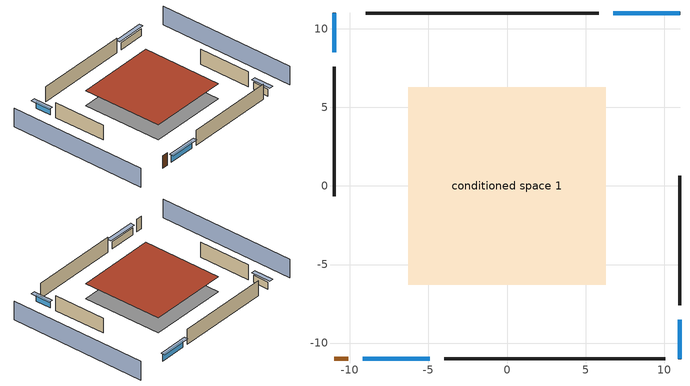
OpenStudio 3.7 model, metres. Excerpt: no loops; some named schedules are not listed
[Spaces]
conditioned space 1
 floor outside (Floor1 construction): -6.28,-6.28 -6.28,6.28 6.28,6.28 6.28,-6.28 z0.61
 wall outside (Wall1 construction): 5.83,11.01 -9,11.01 z0.61:3.05
 wall outside (Wall2 construction): 11.01,-7.59 11.01,0.65 z0.61:3.05
 wall outside (Wall3 construction): -3.98,-11.01 10.08,-11.01 z0.61:3.05
 wall outside (Wall4 construction): -11.01,7.59 -11.01,-0.65 z0.61:3.05
 wall outside (AdiabaticWallConstruction): 11.01,11.01 6.75,11.01 / -9.17,-11.01 -4.91,-11.01 z0.61:1.77; 11.01,-11.01 11.01,-8.52 / -11.01,11.01 -11.01,8.52 z0.61:1.71
 wall outside (AdiabaticWallConstruction 1): -11.01,-11.01 -10.1,-11.01 z0.61:2.64
 window (WindowConstruction): 11.01,11.01 6.75,11.01 z0.61:1.77
 window (WindowConstruction 1): 11.01,-11.01 11.01,-8.52 z0.61:1.71
 window (WindowConstruction 2): -9.17,-11.01 -4.91,-11.01 z0.61:1.77
 window (WindowConstruction 3): -11.01,11.01 -11.01,8.52 z0.61:1.71
 door (Door): -11.01,-11.01 -10.1,-11.01 z0.61:2.64
 roof outside (Roof1 construction): -6.28,6.28 -6.28,-6.28 6.28,-6.28 6.28,6.28 z3.05
shading: -15.59,11.01 -15.59,-11.01 / 15.59,-11.01 15.59,11.01 z0:3.05; 6.45,11.01 11.32,11.01 11.32,11.62 6.45,11.62 z2.07; 11.01,-8.21 11.01,-11.32 11.62,-11.32 11.62,-8.21 z2.01; -4.61,-11.01 -9.48,-11.01 -9.48,-11.62 -4.61,-11.62 z2.07; -11.01,8.21 -11.01,11.32 -11.62,11.32 -11.62,8.21 z2.01
[Site]
Tallahassee Regional Ap  Isis_FL_USA: Latitude {deg}=30.38; Longitude {deg}=-84.37; Time Zone {hr}=-5; Elevation {m}=21; Terrain=Suburbs
[Site:GroundTemperature:Shallow]
16.3547, 15.0593, 14.9556, 15.5703, 18.038, 20.4943, 22.6237, 23.9727, 24.0873, 22.9901, 20.915, 18.5341
[Site:WaterMainsTemperature]
Calculation Method=Schedule; Temperature Schedule=mains temperature schedule
[Building]
Building 1
[Material] Roughness=Rough
Name | Thickness {m} | Conductivity {W/m-K} | Density {kg/m3} | Specific Heat {J/kg-K} | Thermal Absorptance | Solar Absorptance | Visible Absorptance
metal surfacing | 0.000508 | 50.0403 | 7801.74 | 460.57 | 0.9 | 0.9 | 0.9
roof rigid ins | 0.103632 | 0.029427 | 32.04 | 1214.23 | 0.9 | 0.7 | 0.7
osb sheathing 0.75 in. | 0.01905 | 0.115458 | 512.64 | 1214.23 | 0.9 | 0.7 | 0.7
roof stud and cavity | 0.2032 | 0.156987 | 78.34581 | 1123.46 | 0.9 | 0.7 | 0.7
gypsum board | 0.0127 | 0.160291 | 801 | 837.4 | 0.9 | 0.6 | 0.6
stucco | 0.0254 | 0.649125 | 1281.6 | 879.27 | 0.9 | 0.5 | 0.5
osb sheathing 0.5 in. | 0.0127 | 0.115458 | 512.64 | 1214.23 | 0.9 | 0.7 | 0.7
wall stud and cavity | 0.1397 | 0.0952874 | 139.0536 | 1170.24 | 0.9 | 0.7 | 0.7
floor stud and cavity | 0.1397 | 0.501511 | 92.3553 | 1139.71 | 0.9 | 0.7 | 0.7
floor covering | 0.0127 | 0.0433444 | 54.468 | 1339.84 | 0.9 | 0.6 | 0.6
wood siding; wood siding 1 | 0.0254 | 0.102417 | 544.68 | 1172.36
wall rigid ins | 0.512978 | 0.029427 | 32.04 | 1214.23 | 0.9 | 0.7 | 0.7
wall stud and cavity 1 | 0.0889 | 0.380278 | 52.3479 | 1209.89 | 0.9 | 0.7 | 0.7
door material | 0.04445 | 0.0612267 | 512.64 | 1214.23 | 0.9 | 0.7 | 0.7
wall stud and cavity 2 | 0.0889 | 0.391764 | 83.0341 | 1211.67 | 0.9 | 0.7 | 0.7
furniture material conditioned space 1 | 0.1524 | 0.115458 | 640.8 | 1214.23 | 0.9 | 0.6 | 0.6
[Construction]
Roof1 construction: metal surfacing, roof rigid ins, osb sheathing 0.75 in., roof stud and cavity, gypsum board
Wall1 construction; Wall2 construction; Wall3 construction; Wall4 construction: stucco, osb sheathing 0.5 in., wall stud and cavity, gypsum board
Floor1 construction: floor stud and cavity, osb sheathing 0.75 in., floor covering
WindowConstruction; WindowConstruction 1; WindowConstruction 2; WindowConstruction 3: WindowMaterial
AdiabaticWallConstruction: wood siding, wall rigid ins, wall stud and cavity 1, gypsum board
Door: door material
AdiabaticWallConstruction 1: wood siding 1, wall rigid ins, wall stud and cavity 1, gypsum board
PartitionWallConstruction: gypsum board, wall stud and cavity 2, gypsum board
furniture construction conditioned space 1: furniture material conditioned space 1
[WindowMaterial:SimpleGlazingSystem]
WindowMaterial: U-Factor {W/m2-K}=6.58648; Solar Heat Gain Coefficient=0.76
[ThermalZone]
conditioned space: Multiplier=1; Volume {m3}=384.656; Thermostat=conditioned space temperature setpoint; Use Ideal Air Loads=No
[Space]
conditioned space 1: Thermal Zone=conditioned space; Building Unit=Building Unit 1; Volume {m3}=384.656
[ThermostatSetpoint:DualSetpoint]
conditioned space temperature setpoint: Heating Setpoint Temperature Schedule=heating setpoint; Cooling Setpoint Temperature Schedule=cooling setpoint
[SurfaceProperty:IncidentSolarMultiplier] Incident Solar Multiplier=1; Incident Solar Multiplier Schedule=trans schedule winter=0.85 summer=0.7
Window1; Window2; Window3; Window4
[InternalMass:Definition] Design Level Calculation Method=SurfaceArea
Name | Construction | Surface Area {m2}
partition wall mass | PartitionWallConstruction | 157.749
furniture mass conditioned space 1 | furniture construction conditioned space 1 | 63.0997
[InternalMass] Space or SpaceType=conditioned space 1; Multiplier=1
Name | Internal Mass Definition
partition wall mass | partition wall mass
furniture mass conditioned space 1 | furniture mass conditioned space 1
[External:File]
External File 1: File=in.schedules.csv
[People:Definition]
occupants: Number of People Calculation Method=People; Number of People {people}=3; Fraction Radiant=0.314171; Sensible Heat Fraction=0.56303; Carbon Dioxide Generation Rate {m3/s-W}=0; Enable ASHRAE 55 Comfort Warnings=No; Mean Radiant Temperature Calculation Type=ZoneAveraged
[People]
occupants: People Definition=occupants; Space or SpaceType=conditioned space 1; Number of People Schedule=occupants; Activity Level Schedule=occupants activity schedule; Multiplier=1
[EnergyManagementSystem:Sensor]
Name | Output Variable or Output Meter Index Key | Output Variable or Output Meter
cool_season | cooling season schedule | Schedule Value
out_pb_s |  | Site Outdoor Air Barometric Pressure
out_wt_s |  | Site Outdoor Air Humidity Ratio
site_vw_s |  | Site Wind Speed
natural_vent_s | natural vent schedule | Schedule Value
htg_sp_s | heating setpoint | Schedule Value
clg_sp_s | cooling setpoint | Schedule Value
mech_vent_range_fan_0_sch_s | mech vent range fan 0 schedule | Schedule Value
mech_vent_bath_fan_0_sch_s | mech vent bath fan 0 schedule | Schedule Value
clothes_dryer_exhaust_0_sch_s | clothes_dryer | Schedule Value
htg_load_cond |  | Heating:EnergyTransfer:Zone:CONDITIONED SPACE
clg_load_cond |  | Cooling:EnergyTransfer:Zone:CONDITIONED SPACE
[EnergyManagementSystem:Program]
air_source_heat_pump_supply_fan_disaggregate_program: Set air_source_heat_pump_supply_fan_clg = 0; Set air_source_heat_pump_supply_fan_primary_htg = 0; Set air_source_heat_pump_supply_fan_backup_htg = 0; If air_source_heat_pump_clg_coil_s > 0; Set air_source_heat_pump_supply_fan_clg = air_source_heat_pump_supply_fan_s; ElseIf air_source_heat_pump_htg_coil_s > 0 && (air_source_heat_pump_backup_htg_coil_s > 0); Set air_source_heat_pump_supply_fan_primary_htg = air_source_heat_pump_supply_fan_s * air_source_heat_pump_htg_coil_s / (air_source_heat_pump_htg_coil_s + air_source_heat_pump_backup_htg_coil_s); Set air_source_heat_pump_supply_fan_backup_htg = air_source_heat_pump_supply_fan_s * air_source_heat_pump_backup_htg_coil_s / (air_source_heat_pump_htg_coil_s + air_source_heat_pump_backup_htg_coil_s); ElseIf air_source_heat_pump_htg_coil_s > 0; Set air_source_heat_pump_supply_fan_primary_htg = air_source_heat_pump_supply_fan_s; Else; Set air_source_heat_pump_supply_fan_backup_htg = air_source_heat_pump_supply_fan_s; EndIf
water_heater_EC_adj: Set dhw_e_cons = water_heater_energy + water_heater_on_cycle_parasitic + water_heater_off_cycle_parasitic; Set water_heater_ec_adj_act = 0.0 * dhw_e_cons / 1
natural_vent_program: Set Tin = tin_s; Set Tout = tout_s; Set Wout = out_wt_s; Set Pbar = out_pb_s; Set Phiout = (@RhFnTdbWPb Tout Wout Pbar); Set MaxHR = 0.0115; Set MaxRH = 0.7; Set Tnvsp = (htg_sp_s + clg_sp_s) / 2; Set NVavail = natural_vent_s; Set ClgSsnAvail = cool_season; Set natural_vent_flow_act = 0; Set whole_house_fan_flow_act = 0; Set whole_house_fan_act = 0; If ((Wout < MaxHR) && (Phiout < MaxRH) && (Tin > Tout) && (Tin > Tnvsp) && (ClgSsnAvail > 0)); Set WHF_Flow = 0; Set Adj = (Tin-Tnvsp)/(Tin-Tout); Set Adj = (@Min Adj 1); Set Adj = (@Max Adj 0); If (WHF_Flow > 0); Set whole_house_fan_flow_act = WHF_Flow*Adj; Set WHF_W = 0; Set whole_house_fan_act = WHF_W*Adj; ElseIf (NVavail > 0); Set NVArea = 6169.728047616001; Set Cs = 8.968567957270247e-05; Set Cw = 6.158219665777789e-05; Set Tdiff = Tin-Tout; Set dT = (@Abs Tdiff); Set Vwind = site_vw_s; Set SGNV = NVArea*Adj*((((Cs*dT)+(Cw*(Vwind^2)))^0.5)/1000); Set MaxNV = 2.1369780228096005; Set natural_vent_flow_act = (@Min SGNV MaxNV); EndIf; EndIf
infil_program: Set p_m = 0.14; Set p_s = 0.22; Set s_m = 270; Set s_s = 370; Set z_m = 9.99744; Set z_s = 2.4384; Set f_t = (((s_m/z_m)^p_m)*((z_s/s_s)^p_s)); Set Tdiff = tin_s-tout_s; Set dT = @Abs Tdiff; Set c = 0.2099; Set Cs = 0.0562; Set Cw = 0.1613; Set n = 0.65; Set sft = (f_t*0.5); Set temp1 = ((c*Cw)*((sft*site_vw_s)^(2*n)))^2; Set Qinf = (((c*Cs*(dT^n))^2)+temp1)^0.5; Set Qinf = (@Max Qinf 0); Set mech_vent_house_fan_sensible_load_equip_act = 0.0; Set mech_vent_house_fan_latent_load_equip_act = 0.0; Set OASupInPb = out_pb_s; Set OASupInTemp = tout_s; Set OASupInW = out_wt_s; Set OASupRho = (@RhoAirFnPbTdbW OASupInPb OASupInTemp OASupInW); Set OASupCp = (@CpAirFnW OASupInW); Set OASupInEnth = (@HFnTdbW OASupInTemp OASupInW); Set ZoneTemp = tin_s; Set ZoneW = win_s; Set ZoneCp = (@CpAirFnW ZoneW); Set ZoneAirEnth = (@HFnTdbW ZoneTemp ZoneW); Set mech_vent_house_fan_cfis_act = 0.0; Set QWHV_cfis_sup = 0.0; Set QWHV_cfis_suppl_sup = 0.0; Set QWHV_cfis_suppl_exh = 0.0; Set Qrange = 0; Set Qrange = Qrange + 0.04719 * mech_vent_range_fan_0_sch_s; Set Qbath = 0; Set Qbath = Qbath + 0.04719 * mech_vent_bath_fan_0_sch_s; Set Qdryer = 0; Set Qdryer = Qdryer + 0.18748 * clothes_dryer_exhaust_0_sch_s; Set QWHV_sup = 0.0; Set QWHV_exh = 0.0; Set Qexhaust = Qrange + Qbath + Qdryer + QWHV_exh + QWHV_cfis_suppl_exh; Set Qsupply = QWHV_sup + QWHV_cfis_sup + QWHV_cfis_suppl_sup; Set Qfan = (@Max Qexhaust Qsupply); If Qfan > 0; Set Qavg = ((Qexhaust + Qsupply) / 2.0); If ((@Abs (Qexhaust - Qavg)) / Qavg) <= 0.1; Set phi = 1; Else; Set phi = (Qinf / (Qinf + Qfan)); EndIf; Set Qinf_adj = phi * Qinf; Else; Set Qinf_adj = Qinf; EndIf; Set infil_flow_act = Qinf_adj; Set Qload = Qfan; Set Effectiveness_Sens = 0.0; Set Effectiveness_Lat = 0.0; Set Fan_MFR = Qload * OASupRho; Set ZoneInEnth = OASupInEnth; Set ZoneInTemp = OASupInTemp; Set FanTotalToCond = Fan_MFR * (ZoneInEnth - ZoneAirEnth); Set FanSensToCond = Fan_MFR * ZoneCp * (ZoneInTemp - ZoneTemp); Set FanLatToCond = FanTotalToCond - FanSensToCond; Set mech_vent_house_fan_sensible_load_equip_act = mech_vent_house_fan_sensible_load_equip_act + FanSensToCond; Set mech_vent_house_fan_latent_load_equip_act = mech_vent_house_fan_latent_load_equip_act + FanLatToCond
unmet_hours_program: Set htg_unmet_hours = 0; Set clg_unmet_hours = 0; If ((DayOfYear >= 1) && (DayOfYear <= 365)); If zone_htg_unmet_s > htg_unmet_hours; Set htg_unmet_hours = zone_htg_unmet_s; EndIf; EndIf; If ((DayOfYear >= 1) && (DayOfYear <= 365)); If zone_clg_unmet_s > clg_unmet_hours; Set clg_unmet_hours = zone_clg_unmet_s; EndIf; EndIf
total_loads_program: Set loads_htg_tot = 0; Set loads_clg_tot = 0; If htg_load_cond > 0; Set loads_htg_tot = loads_htg_tot + (htg_load_cond - clg_load_cond) * 1.0; EndIf; If clg_load_cond > 0; Set loads_clg_tot = loads_clg_tot + (clg_load_cond - htg_load_cond) * 1.0; EndIf
[EnergyManagementSystem:ProgramCallingManager]
air source heat pump supply fan disaggregate program calling manager: EndOfSystemTimestepBeforeHVACReporting; air_source_heat_pump_supply_fan_disaggregate_program
water heater EC_adj ProgramManager: EndOfSystemTimestepBeforeHVACReporting; water_heater_EC_adj
natural_vent_program calling manager: BeginZoneTimestepAfterInitHeatBalance; natural_vent_program
infil_program calling manager: BeginZoneTimestepAfterInitHeatBalance; infil_program
unmet_hours_program calling manager: EndOfZoneTimestepBeforeZoneReporting; unmet_hours_program
total_loads_program calling manager: EndOfZoneTimestepAfterZoneReporting; total_loads_program
[EnergyManagementSystem:OutputVariable]
Name | EMS Variable | Type of Data in Variable | Update Frequency | EMS Program or Subroutine | Units
air source heat pump supply fan disaggregate clg | air_source_heat_pump_supply_fan_clg | Summed | SystemTimestep | air_source_heat_pump_supply_fan_disaggregate_program | J
air source heat pump supply fan disaggregate htg primary | air_source_heat_pump_supply_fan_primary_htg | Summed | SystemTimestep | air_source_heat_pump_supply_fan_disaggregate_program | J
air source heat pump supply fan disaggregate htg backup | air_source_heat_pump_supply_fan_backup_htg | Summed | SystemTimestep | air_source_heat_pump_supply_fan_disaggregate_program | J
natural_vent_flow_act_timeseries_outvar | natural_vent_flow_act | Averaged | ZoneTimestep | natural_vent_program | m^/s
whole_house_fan_flow_act_timeseries_outvar | whole_house_fan_flow_act | Averaged | ZoneTimestep | natural_vent_program | m^/s
Qfan_timeseries_outvar | Qfan | Averaged | ZoneTimestep | infil_program | m^/s
infil_flow_act_timeseries_outvar | infil_flow_act | Averaged | ZoneTimestep | infil_program | m^/s
[ElectricEquipment:Definition] Design Level Calculation Method=EquipmentLevel
Name | Design Level {W} | Fraction Latent | Fraction Radiant | Fraction Lost
ceiling fan | 32.1849 | 0 | 0.558 | 0
clothes washer | 706.965 | 0.03 | 0.162 | 0.7
clothes dryer | 10882.4 | 0.015 | 0.081 | 0.85
dishwasher | 1022.85 | 0.3 | 0.18 | 0.4
fridge | 57.4402 | 0 | 0.6 | 0
fridge 2 | 64.939 | 0 | 0.6 | 0
cooking range | 1136.65 | 0.08 | 0.432 | 0.2
misc plug loads | 609.317 | 0.021 | 0.558 | 0.049
whole house fan; mech vent house fan | 0 | 0 | 0 | 1
mech vent house fan cfis | 0 | 0 | 0 | 0
mech vent range fan 0; mech vent bath fan 0 | 30 | 0 | 0 | 1
[ElectricEquipment] Space or SpaceType=conditioned space 1
Name | Electric Equipment Definition | Schedule
ceiling fan | ceiling fan | ceiling_fan
clothes washer | clothes washer | clothes_washer
clothes dryer | clothes dryer | clothes_dryer
dishwasher | dishwasher | dishwasher
fridge | fridge | fridge schedule
fridge 1 | fridge 2 | fridge schedule 1
cooking range | cooking range | cooking_range
misc plug loads | misc plug loads | plug_loads_other
whole house fan | whole house fan | Always On Discrete
mech vent house fan | mech vent house fan | mech vent house fan schedule
mech vent house fan cfis | mech vent house fan cfis | mech vent house fan cfis schedule
mech vent range fan 0 | mech vent range fan 0 | mech vent range fan 0 schedule
mech vent bath fan 0 | mech vent bath fan 0 | mech vent bath fan 0 schedule
[OtherEquipment:Definition] Design Level Calculation Method=EquipmentLevel
Name | Design Level {W} | Fraction Latent | Fraction Radiant | Fraction Lost
water heater energy adjustment1 | 0.01 | 0 | 0 | 1
water sensible | -684.03 | 0 | 0.6 | 0
water latent | 694.065 | 1 | 0 | 0
mech vent house fan sensible load equip | 0 | 0 | 0 | 0
mech vent house fan latent load equip | 0 | 1 | 0 | 0
[OtherEquipment] Space or SpaceType=conditioned space 1
Name | Other Equipment Definition | Schedule | Fuel Type
water heater energy adjustment1 | water heater energy adjustment1 | Always On Discrete | Electricity
water sensible | water sensible | hot_water_fixtures | None
water latent | water latent | hot_water_fixtures | None
mech vent house fan sensible load equip | mech vent house fan sensible load equip | Always On Discrete | None
mech vent house fan latent load equip | mech vent house fan latent load equip | Always On Discrete | None
[EnergyManagementSystem:Actuator]
Name | Actuated Component | Actuated Component Type | Actuated Component Control Type | Zone or Space
water_heater_ec_adj_act | water heater energy adjustment1 | OtherEquipment | Power Level | conditioned space 1
natural_vent_flow_act | natural vent flow | Zone Infiltration | Air Exchange Flow Rate
whole_house_fan_flow_act | whole house fan flow | Zone Infiltration | Air Exchange Flow Rate
whole_house_fan_act | whole house fan | ElectricEquipment | Electricity Rate | conditioned space 1
mech_vent_house_fan_cfis_act | mech vent house fan cfis | ElectricEquipment | Electricity Rate | conditioned space 1
infil_flow_act | infil flow | Zone Infiltration | Air Exchange Flow Rate
mech_vent_house_fan_sensible_load_equip_act | mech vent house fan sensible load equip | OtherEquipment | Power Level | conditioned space 1
mech_vent_house_fan_latent_load_equip_act | mech vent house fan latent load equip | OtherEquipment | Power Level | conditioned space 1
[WaterUse:Equipment:Definition]
Name | Peak Flow Rate {m3/s} | Target Temperature Schedule
dhw fixtures | 4.60041e-05 | mixed water temperature schedule
dhw distribution waste | 1.54555e-05 | mixed water temperature schedule
clothes washer | 1.58594e-05
dishwasher | 8.89083e-06
[WaterUse:Equipment]
Name | Water Use Equipment Definition | Flow Rate Fraction Schedule
dhw fixtures | dhw fixtures | hot_water_fixtures
dhw distribution waste | dhw distribution waste | hot_water_fixtures
clothes washer | clothes washer | hot_water_clothes_washer
dishwasher | dishwasher | hot_water_dishwasher
[Lights:Definition]
interior lighting: Design Level Calculation Method=LightingLevel; Lighting Level {W}=1231.8; Fraction Radiant=0.6; Fraction Visible=0.2; Return Air Fraction=0
[Lights]
interior lighting: Lights Definition=interior lighting; Space or SpaceType=conditioned space 1; Schedule=lighting_interior; Fraction Replaceable=1
[Exterior:Lights:Definition]
exterior lighting: Design Level {W}=66.8548
[Exterior:Lights]
exterior lighting: Exterior Lights Definition=exterior lighting; Schedule=exterior lighting schedule
[SpaceInfiltration:DesignFlowRate] Space or SpaceType=conditioned space 1; Schedule=Always On Discrete; Design Flow Rate Calculation Method=Flow/Space; Design Flow Rate {m3/s}=0
natural vent flow; whole house fan flow; infil flow
[BuildingUnit]
Building Unit 1
